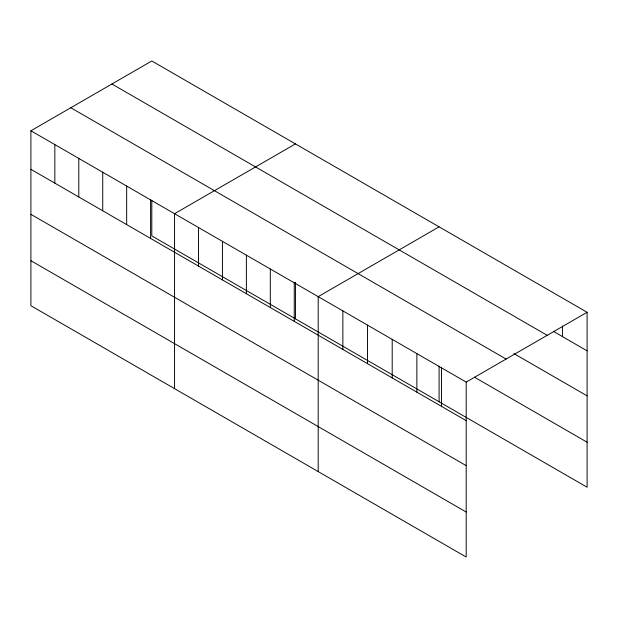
<?xml version="1.0" encoding="UTF-8"?>
<svg xmlns="http://www.w3.org/2000/svg" width="618" height="618" viewBox="0 0 618 618"><rect width="100%" height="100%" fill="white"/><g stroke="black" fill="none" stroke-linecap="round" stroke-linejoin="round"><path stroke-width="0.93" d="M30.9 130.777L466.196 382.094L466.196 557.027L30.9 305.709L30.9 130.777L151.804 60.973L587.1 312.291L587.1 487.223L151.804 235.906L151.804 200.278M295.45 143.909L174.546 213.704L174.546 388.645M439.097 226.845L318.2 296.64L318.2 471.58M466.196 382.094L587.1 312.291M553.388 331.372L587.1 350.839M111.904 84.009L547.2 335.327M513.921 353.596L587.1 395.844M70.8 107.741L506.096 359.058M474.454 377.181L587.1 442.218M30.9 169.317L466.196 420.642M30.9 214.33L466.196 465.648M30.9 260.703L466.196 512.021M562.434 325.995L562.434 336.594M441.53 367.849L441.53 406.397M439.097 366.15L439.097 401.777M416.864 353.612L416.864 392.152M392.198 339.367L392.198 377.915M367.532 325.122L367.532 363.67M342.866 310.885L342.866 349.433M295.45 282.271L295.45 318.842M294.253 282.82L294.253 321.368M270.313 269L270.313 307.548M246.373 255.172L246.373 293.72M222.434 241.352L222.434 279.9M198.494 227.532L198.494 266.08M150.607 199.884L150.607 238.432M126.667 186.064L126.667 224.612M102.727 172.237L102.727 210.784M78.78 158.417L78.78 196.964M54.84 144.597L54.84 183.144"/></g></svg>
